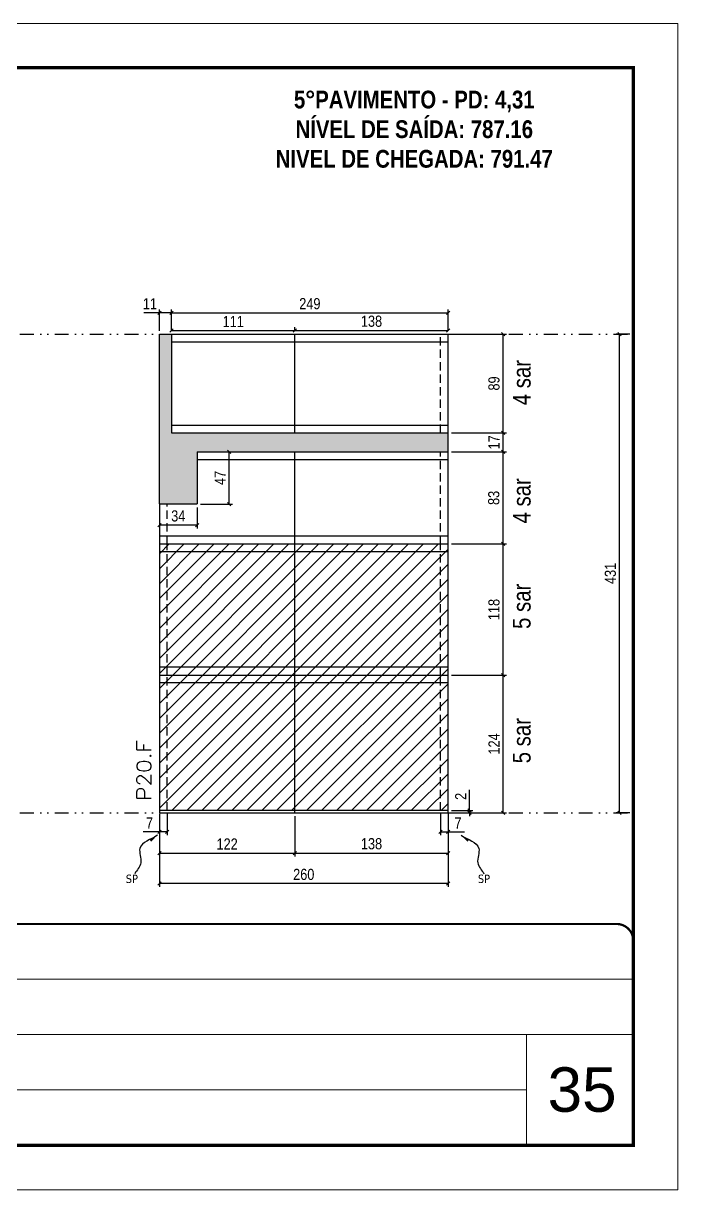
# Model space of a CAD drawing. Extents: x 14400 to 27878, y -21631 to 6985.
# Drawn here: x 18479 to 19068, y -3254 to -2204 of the extents above; entities that cross this region are included whole.
import ezdxf

# ---------------------------------------------------------------- set-up
doc = ezdxf.new("R2010")
doc.units = 0
for name, pattern in [('CONTINUO', [0]), ('DASHED', [0.75, 0.5, -0.25]), ('DIVIDE2', [0.625, 0.25, -0.125, 0, -0.125, 0, -0.125]), ('HIDDEN', [0.375, 0.25, -0.125])]:
    doc.linetypes.add(name, pattern=pattern)
for name, color, linetype, lineweight in [('CARIMBO', 255, 'Continuous', 9), ('Folhas', 255, 'Continuous', 9), ('Hachura', 251, 'Continuous', 9), ('SARRAFO DE PRESSAO', 251, 'DASHED', 9), ('Texto Seção', 7, 'Continuous', 15)]:
    doc.layers.add(name, color=color, linetype=linetype, lineweight=lineweight)
for name, color, linetype in [('COTA', 241, 'Continuous'), ('NOMENCLATURA', 7, 'Continuous'), ('Nível', 160, 'Continuous'), ('Painéis', 200, 'Continuous'), ('SARR_2.2x7', 40, 'Continuous'), ('Sarrafo de Pressão', 42, 'HIDDEN'), ('texto', 7, 'Continuous')]:
    doc.layers.add(name, color=color, linetype=linetype)
doc.styles.add('ARIAL', font='arial.ttf')
doc.styles.add('ARIAL_NARROW', font='ARIALN.TTF', dxfattribs={"height": 0.2})
doc.styles.add('COTA TECNICA', font='techl___.ttf', dxfattribs={"height": 10})
doc.styles.add('COTA TECNICA-50', font='techl___.ttf', dxfattribs={"height": 10})
doc.styles.add('REGUA-120', font='ROMANS.shx', dxfattribs={"height": 15})
doc.styles.add('ROMANC', font='techb___.ttf', dxfattribs={"height": 2.5})
doc.styles.get("Standard").update_dxf_attribs({"font": 'arial.ttf'})
doc.dimstyles.new('COTA PAINEL-50', dxfattribs={"dimtxt": 10, "dimasz": 3, "dimexe": 3, "dimexo": 3, "dimgap": 3, "dimtad": 1, "dimdec": 1, "dimzin": 12, "dimdsep": 46, "dimtxsty": 'COTA TECNICA-50', "dimblk1": 'OBLIQUE', "dimblk2": 'OBLIQUE', "dimsah": 1, "dimcen": 0.9, "dimclrd": 4, "dimclre": 4, "dimclrt": 240, "dimadec": 1, "dimazin": 3, "dimtfac": 1, "dimtdec": 1, "dimtmove": 0, "dimatfit": 3, "dimfxl": 1, "dimtolj": 1, "dimtzin": 12, "dimarcsym": 0})
doc.dimstyles.new('PAINEL', dxfattribs={"dimtxt": 10, "dimasz": 3, "dimexe": 3, "dimexo": 3, "dimgap": 3, "dimtad": 1, "dimdec": 1, "dimzin": 12, "dimdsep": 46, "dimtxsty": 'COTA TECNICA', "dimblk1": 'OBLIQUE', "dimblk2": 'OBLIQUE', "dimsah": 1, "dimcen": 0.9, "dimclrd": 4, "dimclre": 4, "dimclrt": 240, "dimadec": 1, "dimazin": 3, "dimtfac": 1, "dimtdec": 1, "dimtmove": 0, "dimatfit": 3, "dimfxl": 1, "dimtolj": 1, "dimtzin": 12, "dimarcsym": 0})
doc.dimstyles.get("Standard").update_dxf_attribs({"dimtxt": 0.18, "dimasz": 0.18, "dimexe": 0.18, "dimexo": 0.0625, "dimgap": 0.09, "dimtad": 0, "dimtih": 1, "dimtoh": 1, "dimdec": 4, "dimzin": 0, "dimdsep": 46, "dimtxsty": 'Standard', "dimcen": 0.09, "dimadec": 0, "dimazin": 0, "dimtfac": 1, "dimtdec": 4, "dimtofl": 0, "dimtmove": 0, "dimatfit": 3, "dimfxl": 1, "dimtolj": 1, "dimtzin": 0, "dimarcsym": 0})

# ---------------------------------------------------------------- blocks, each defined once
blk = doc.blocks.new('9999999999')
at = {"color": 30, "linetype": 'CONTINUO'}
for p, q in [((98564.6, 34379.6), (99584, 34379.6)), ((98564.6, 34329.8), (99488, 34329.8)), ((99584, 34329.8), (99488, 34329.8)), ((99488, 34329.8), (99488, 34230.2)), ((98564.6, 34280), (99488, 34280))]:
    blk.add_line(p, q, dxfattribs=at)
at = {"color": 30, "linetype": 'CONTINUO', "const_width": 2}
blk.add_lwpolyline([(99584, 34230.2), (99584, 34414.4, 0.414214), (99569, 34429.4), (98229, 34429.4, 0.414214), (98214, 34414.4), (98214, 34245.2, 0.414214), (98229, 34230.2), (99584, 34230.2)], format="xyb", dxfattribs=at)
at = {"layer": 'Folhas'}
blk.add_lwpolyline([(98139, 34190.2), (99624, 34190.2), (99624, 35240.2), (98139, 35240.2)], close=True, dxfattribs=at)
at = {"layer": 'Folhas', "color": 30, "const_width": 3}
blk.add_lwpolyline([(98214, 34230.2), (99584, 34230.2), (99584, 35200.2), (98214, 35200.2)], close=True, dxfattribs=at)
blk = doc.blocks.new('_Oblique')
at = {"color": 0, "linetype": 'ByBlock', "lineweight": -2}
blk.add_line((-0.5, -0.5), (0.5, 0.5), dxfattribs=at)
blk = doc.blocks.new('*D1150')
at = {"layer": 'COTA', "color": 4, "lineweight": -2, "transparency": 16777216}
for p, q in [((18601.8, -2915.6), (18601.8, -2981.2)), ((18861.8, -2915.6), (18861.8, -2981.2)), ((18861.8, -2978.2), (18601.8, -2978.2))]:
    blk.add_line(p, q, dxfattribs=at)
at = {"layer": 'Defpoints', "color": 0, "transparency": 16777216}
for p in [(18601.8, -2912.6), (18861.8, -2912.6), (18601.8, -2978.2)]:
    blk.add_point(p, dxfattribs=at)
at = {"layer": 'COTA', "color": 4, "lineweight": -2, "transparency": 16777216, "xscale": 3, "yscale": 3, "zscale": 3, "rotation": 180}
blk.add_blockref('_Oblique', (18601.8, -2978.2), dxfattribs=at)
at = {"layer": 'COTA', "color": 4, "lineweight": -2, "transparency": 16777216, "xscale": 3, "yscale": 3, "zscale": 3}
blk.add_blockref('_Oblique', (18861.8, -2978.2), dxfattribs=at)
at = {"layer": 'COTA', "color": 240, "transparency": 16777216, "insert": (18731.8, -2970.1), "char_height": 10, "attachment_point": 5, "style": 'COTA TECNICA'}
blk.add_mtext('\\A1;260', dxfattribs=at)
blk = doc.blocks.new('*D1151')
at = {"layer": 'COTA', "color": 4, "lineweight": -2, "transparency": 16777216}
for p, q in [((18854.8, -2915.6), (18854.8, -2934.8)), ((18861.8, -2917.6), (18861.8, -2934.8)), ((18854.8, -2931.8), (18861.8, -2931.8)), ((18861.8, -2931.8), (18876.5, -2931.8))]:
    blk.add_line(p, q, dxfattribs=at)
at = {"layer": 'Defpoints', "color": 0, "transparency": 16777216}
for p in [(18854.8, -2912.6), (18861.8, -2914.6), (18861.8, -2931.8)]:
    blk.add_point(p, dxfattribs=at)
at = {"layer": 'COTA', "color": 4, "lineweight": -2, "transparency": 16777216, "xscale": 3, "yscale": 3, "zscale": 3, "rotation": 180}
blk.add_blockref('_Oblique', (18854.8, -2931.8), dxfattribs=at)
at = {"layer": 'COTA', "color": 4, "lineweight": -2, "transparency": 16777216, "xscale": 3, "yscale": 3, "zscale": 3}
blk.add_blockref('_Oblique', (18861.8, -2931.8), dxfattribs=at)
at = {"layer": 'COTA', "color": 240, "transparency": 16777216, "insert": (18870.7, -2923.8), "char_height": 10, "attachment_point": 5, "style": 'COTA TECNICA-50'}
blk.add_mtext('\\A1;7', dxfattribs=at)
blk = doc.blocks.new('*D1152')
at = {"layer": 'COTA', "color": 4, "lineweight": -2, "transparency": 16777216}
for p, q in [((18601.8, -2917.6), (18601.8, -2934.8)), ((18608.8, -2915.6), (18608.8, -2934.8)), ((18601.8, -2931.8), (18587.1, -2931.8)), ((18608.8, -2931.8), (18601.8, -2931.8))]:
    blk.add_line(p, q, dxfattribs=at)
at = {"layer": 'Defpoints', "color": 0, "transparency": 16777216}
for p in [(18601.8, -2914.6), (18608.8, -2912.6), (18601.8, -2931.8)]:
    blk.add_point(p, dxfattribs=at)
at = {"layer": 'COTA', "color": 4, "lineweight": -2, "transparency": 16777216, "xscale": 3, "yscale": 3, "zscale": 3, "rotation": 180}
blk.add_blockref('_Oblique', (18601.8, -2931.8), dxfattribs=at)
at = {"layer": 'COTA', "color": 4, "lineweight": -2, "transparency": 16777216, "xscale": 3, "yscale": 3, "zscale": 3}
blk.add_blockref('_Oblique', (18608.8, -2931.8), dxfattribs=at)
at = {"layer": 'COTA', "color": 240, "transparency": 16777216, "insert": (18592.9, -2923.8), "char_height": 10, "attachment_point": 5, "style": 'COTA TECNICA-50'}
blk.add_mtext('\\A1;7', dxfattribs=at)
blk = doc.blocks.new('*D1153')
at = {"layer": 'COTA', "color": 4, "lineweight": -2, "transparency": 16777216}
for p, q in [((18881.1, -2912.6), (18881.1, -2893.8)), ((18864.8, -2912.6), (18884.1, -2912.6)), ((18864.8, -2914.6), (18884.1, -2914.6)), ((18881.1, -2914.6), (18881.1, -2912.6)), ((18881.1, -2914.6), (18881.1, -2917.6))]:
    blk.add_line(p, q, dxfattribs=at)
at = {"layer": 'Defpoints', "color": 0, "transparency": 16777216}
for p in [(18861.8, -2912.6), (18861.8, -2914.6), (18881.1, -2914.6)]:
    blk.add_point(p, dxfattribs=at)
at = {"layer": 'COTA', "color": 4, "lineweight": -2, "transparency": 16777216, "xscale": 3, "yscale": 3, "zscale": 3}
for p, rotation in [((18881.1, -2912.6), 270), ((18881.1, -2914.6), 90)]:
    blk.add_blockref('_Oblique', p, dxfattribs=dict(at, rotation=rotation))
at = {"layer": 'COTA', "color": 240, "transparency": 16777216, "insert": (18873.1, -2899.8), "char_height": 10, "attachment_point": 5, "rotation": 90, "style": 'COTA TECNICA-50'}
blk.add_mtext('\\A1;2', dxfattribs=at)
blk = doc.blocks.new('*D1162')
at = {"layer": 'COTA', "color": 4, "lineweight": -2, "transparency": 16777216}
for p, q in [((18723.8, -2917.6), (18723.8, -2953.8)), ((18861.8, -2917.6), (18861.8, -2953.8)), ((18723.8, -2950.8), (18861.8, -2950.8))]:
    blk.add_line(p, q, dxfattribs=at)
at = {"layer": 'Defpoints', "color": 0, "transparency": 16777216}
for p in [(18723.8, -2914.6), (18861.8, -2914.6), (18861.8, -2950.8)]:
    blk.add_point(p, dxfattribs=at)
at = {"layer": 'COTA', "color": 4, "lineweight": -2, "transparency": 16777216, "xscale": 3, "yscale": 3, "zscale": 3, "rotation": 180}
blk.add_blockref('_Oblique', (18723.8, -2950.8), dxfattribs=at)
at = {"layer": 'COTA', "color": 4, "lineweight": -2, "transparency": 16777216, "xscale": 3, "yscale": 3, "zscale": 3}
blk.add_blockref('_Oblique', (18861.8, -2950.8), dxfattribs=at)
at = {"layer": 'COTA', "color": 240, "transparency": 16777216, "insert": (18792.8, -2942.5), "char_height": 10, "attachment_point": 5, "style": 'COTA TECNICA'}
blk.add_mtext('\\A1;138', dxfattribs=at)
blk = doc.blocks.new('*D1163')
at = {"layer": 'COTA', "color": 4, "lineweight": -2, "transparency": 16777216}
for p, q in [((18601.8, -2917.6), (18601.8, -2953.8)), ((18723.8, -2917.6), (18723.8, -2953.8)), ((18601.8, -2950.8), (18723.8, -2950.8))]:
    blk.add_line(p, q, dxfattribs=at)
at = {"layer": 'Defpoints', "color": 0, "transparency": 16777216}
for p in [(18601.8, -2914.6), (18723.8, -2914.6), (18723.8, -2950.8)]:
    blk.add_point(p, dxfattribs=at)
at = {"layer": 'COTA', "color": 4, "lineweight": -2, "transparency": 16777216, "xscale": 3, "yscale": 3, "zscale": 3, "rotation": 180}
blk.add_blockref('_Oblique', (18601.8, -2950.8), dxfattribs=at)
at = {"layer": 'COTA', "color": 4, "lineweight": -2, "transparency": 16777216, "xscale": 3, "yscale": 3, "zscale": 3}
blk.add_blockref('_Oblique', (18723.8, -2950.8), dxfattribs=at)
at = {"layer": 'COTA', "color": 240, "transparency": 16777216, "insert": (18662.8, -2942.7), "char_height": 10, "attachment_point": 5, "style": 'COTA TECNICA'}
blk.add_mtext('\\A1;122', dxfattribs=at)
blk = doc.blocks.new('*D1161')
at = {"layer": 'COTA', "color": 4, "lineweight": -2, "transparency": 16777216}
for p, q in [((18864.8, -2790.6), (18914.2, -2790.6)), ((18911.2, -2914.6), (18911.2, -2790.6)), ((18864.8, -2914.6), (18914.2, -2914.6))]:
    blk.add_line(p, q, dxfattribs=at)
at = {"layer": 'Defpoints', "color": 0, "transparency": 16777216}
for p in [(18861.8, -2790.6), (18911.2, -2790.6), (18861.8, -2914.6)]:
    blk.add_point(p, dxfattribs=at)
at = {"layer": 'COTA', "color": 4, "lineweight": -2, "transparency": 16777216, "xscale": 3, "yscale": 3, "zscale": 3}
for p, rotation in [((18911.2, -2790.6), 90), ((18911.2, -2914.6), 270)]:
    blk.add_blockref('_Oblique', p, dxfattribs=dict(at, rotation=rotation))
at = {"layer": 'COTA', "color": 240, "transparency": 16777216, "insert": (18903.1, -2852.6), "char_height": 10, "attachment_point": 5, "rotation": 90, "style": 'COTA TECNICA'}
blk.add_mtext('\\A1;124', dxfattribs=at)
blk = doc.blocks.new('*D1583')
at = {"layer": 'COTA', "color": 4, "lineweight": -2, "transparency": 16777216}
for p, q in [((18864.8, -2672.6), (18914.2, -2672.6)), ((18911.2, -2790.6), (18911.2, -2672.6)), ((18864.8, -2790.6), (18914.2, -2790.6))]:
    blk.add_line(p, q, dxfattribs=at)
at = {"layer": 'Defpoints', "color": 0, "transparency": 16777216}
for p in [(18861.8, -2672.6), (18911.2, -2672.6), (18861.8, -2790.6)]:
    blk.add_point(p, dxfattribs=at)
at = {"layer": 'COTA', "color": 4, "lineweight": -2, "transparency": 16777216, "xscale": 3, "yscale": 3, "zscale": 3}
for p, rotation in [((18911.2, -2672.6), 90), ((18911.2, -2790.6), 270)]:
    blk.add_blockref('_Oblique', p, dxfattribs=dict(at, rotation=rotation))
at = {"layer": 'COTA', "color": 240, "transparency": 16777216, "insert": (18903.1, -2731.6), "char_height": 10, "attachment_point": 5, "rotation": 90, "style": 'COTA TECNICA'}
blk.add_mtext('\\A1;118', dxfattribs=at)
blk = doc.blocks.new('*D4024')
at = {"layer": 'COTA', "color": 4, "lineweight": -2, "transparency": 16777216}
for p, q in [((19025.5, -2483.6), (19013.1, -2483.6)), ((19016.1, -2914.6), (19016.1, -2483.6)), ((19025.5, -2914.6), (19013.1, -2914.6))]:
    blk.add_line(p, q, dxfattribs=at)
at = {"layer": 'Defpoints', "color": 0, "transparency": 16777216}
for p in [(19016.1, -2483.6), (19028.5, -2483.6), (19028.5, -2914.6)]:
    blk.add_point(p, dxfattribs=at)
at = {"layer": 'COTA', "color": 4, "lineweight": -2, "transparency": 16777216, "xscale": 3, "yscale": 3, "zscale": 3}
for p, rotation in [((19016.1, -2483.6), 90), ((19016.1, -2914.6), 270)]:
    blk.add_blockref('_Oblique', p, dxfattribs=dict(at, rotation=rotation))
at = {"layer": 'COTA', "color": 240, "transparency": 16777216, "insert": (19007.9, -2699.1), "char_height": 10, "attachment_point": 5, "rotation": 90, "style": 'COTA TECNICA'}
blk.add_mtext('\\A1;431', dxfattribs=at)
blk = doc.blocks.new('*D4041')
at = {"layer": 'COTA', "color": 4, "lineweight": -2, "transparency": 16777216}
for p, q in [((18864.8, -2589.6), (18914.2, -2589.6)), ((18911.2, -2672.6), (18911.2, -2589.6)), ((18864.8, -2672.6), (18914.2, -2672.6))]:
    blk.add_line(p, q, dxfattribs=at)
at = {"layer": 'Defpoints', "color": 0, "transparency": 16777216}
for p in [(18861.8, -2589.6), (18911.2, -2589.6), (18861.8, -2672.6)]:
    blk.add_point(p, dxfattribs=at)
at = {"layer": 'COTA', "color": 4, "lineweight": -2, "transparency": 16777216, "xscale": 3, "yscale": 3, "zscale": 3}
for p, rotation in [((18911.2, -2589.6), 90), ((18911.2, -2672.6), 270)]:
    blk.add_blockref('_Oblique', p, dxfattribs=dict(at, rotation=rotation))
at = {"layer": 'COTA', "color": 240, "transparency": 16777216, "insert": (18902.9, -2631.1), "char_height": 10, "attachment_point": 5, "rotation": 90, "style": 'COTA TECNICA'}
blk.add_mtext('\\A1;83', dxfattribs=at)
blk = doc.blocks.new('*D4042')
at = {"layer": 'COTA', "color": 4, "lineweight": -2, "transparency": 16777216}
for p, q in [((18864.8, -2572.6), (18914.2, -2572.6)), ((18911.2, -2589.6), (18911.2, -2572.6)), ((18864.8, -2589.6), (18914.2, -2589.6))]:
    blk.add_line(p, q, dxfattribs=at)
at = {"layer": 'Defpoints', "color": 0, "transparency": 16777216}
for p in [(18861.8, -2572.6), (18911.2, -2572.6), (18861.8, -2589.6)]:
    blk.add_point(p, dxfattribs=at)
at = {"layer": 'COTA', "color": 4, "lineweight": -2, "transparency": 16777216, "xscale": 3, "yscale": 3, "zscale": 3}
for p, rotation in [((18911.2, -2572.6), 90), ((18911.2, -2589.6), 270)]:
    blk.add_blockref('_Oblique', p, dxfattribs=dict(at, rotation=rotation))
at = {"layer": 'COTA', "color": 240, "transparency": 16777216, "insert": (18903.1, -2581.1), "char_height": 10, "attachment_point": 5, "rotation": 90, "style": 'COTA TECNICA'}
blk.add_mtext('\\A1;17', dxfattribs=at)
blk = doc.blocks.new('*D4043')
at = {"layer": 'COTA', "color": 4, "lineweight": -2, "transparency": 16777216}
for p, q in [((18864.8, -2483.6), (18914.2, -2483.6)), ((18911.2, -2572.6), (18911.2, -2483.6)), ((18864.8, -2572.6), (18914.2, -2572.6))]:
    blk.add_line(p, q, dxfattribs=at)
at = {"layer": 'Defpoints', "color": 0, "transparency": 16777216}
for p in [(18861.8, -2483.6), (18911.2, -2483.6), (18861.8, -2572.6)]:
    blk.add_point(p, dxfattribs=at)
at = {"layer": 'COTA', "color": 4, "lineweight": -2, "transparency": 16777216, "xscale": 3, "yscale": 3, "zscale": 3}
for p, rotation in [((18911.2, -2483.6), 90), ((18911.2, -2572.6), 270)]:
    blk.add_blockref('_Oblique', p, dxfattribs=dict(at, rotation=rotation))
at = {"layer": 'COTA', "color": 240, "transparency": 16777216, "insert": (18903.1, -2528.1), "char_height": 10, "attachment_point": 5, "rotation": 90, "style": 'COTA TECNICA'}
blk.add_mtext('\\A1;89', dxfattribs=at)
blk = doc.blocks.new('*D4044')
at = {"layer": 'COTA', "color": 4, "lineweight": -2, "transparency": 16777216}
for p, q in [((18601.8, -2464.4), (18587.7, -2464.4)), ((18601.8, -2480.6), (18601.8, -2461.4)), ((18612.8, -2464.4), (18601.8, -2464.4)), ((18612.8, -2480.6), (18612.8, -2461.4))]:
    blk.add_line(p, q, dxfattribs=at)
at = {"layer": 'Defpoints', "color": 0, "transparency": 16777216}
for p in [(18601.8, -2464.4), (18601.8, -2483.6), (18612.8, -2483.6)]:
    blk.add_point(p, dxfattribs=at)
at = {"layer": 'COTA', "color": 4, "lineweight": -2, "transparency": 16777216, "xscale": 3, "yscale": 3, "zscale": 3, "rotation": 180}
blk.add_blockref('_Oblique', (18601.8, -2464.4), dxfattribs=at)
at = {"layer": 'COTA', "color": 4, "lineweight": -2, "transparency": 16777216, "xscale": 3, "yscale": 3, "zscale": 3}
blk.add_blockref('_Oblique', (18612.8, -2464.4), dxfattribs=at)
at = {"layer": 'COTA', "color": 240, "transparency": 16777216, "insert": (18593.3, -2456.3), "char_height": 10, "attachment_point": 5, "style": 'COTA TECNICA'}
blk.add_mtext('\\A1;11', dxfattribs=at)
blk = doc.blocks.new('*D4045')
at = {"layer": 'COTA', "color": 4, "lineweight": -2, "transparency": 16777216}
for p, q in [((18612.8, -2480.6), (18612.8, -2461.4)), ((18612.8, -2464.4), (18861.8, -2464.4)), ((18861.8, -2480.6), (18861.8, -2461.4))]:
    blk.add_line(p, q, dxfattribs=at)
at = {"layer": 'Defpoints', "color": 0, "transparency": 16777216}
for p in [(18861.8, -2464.4), (18612.8, -2483.6), (18861.8, -2483.6)]:
    blk.add_point(p, dxfattribs=at)
at = {"layer": 'COTA', "color": 4, "lineweight": -2, "transparency": 16777216, "xscale": 3, "yscale": 3, "zscale": 3, "rotation": 180}
blk.add_blockref('_Oblique', (18612.8, -2464.4), dxfattribs=at)
at = {"layer": 'COTA', "color": 4, "lineweight": -2, "transparency": 16777216, "xscale": 3, "yscale": 3, "zscale": 3}
blk.add_blockref('_Oblique', (18861.8, -2464.4), dxfattribs=at)
at = {"layer": 'COTA', "color": 240, "transparency": 16777216, "insert": (18737.3, -2456.3), "char_height": 10, "attachment_point": 5, "style": 'COTA TECNICA'}
blk.add_mtext('\\A1;249', dxfattribs=at)
blk = doc.blocks.new('*D4046')
at = {"layer": 'COTA', "color": 4, "lineweight": -2, "transparency": 16777216}
for p, q in [((18612.8, -2480.6), (18612.8, -2477.4)), ((18723.8, -2480.6), (18723.8, -2477.4)), ((18612.8, -2480.4), (18723.8, -2480.4))]:
    blk.add_line(p, q, dxfattribs=at)
at = {"layer": 'Defpoints', "color": 0, "transparency": 16777216}
for p in [(18612.8, -2483.6), (18723.8, -2480.4), (18723.8, -2483.6)]:
    blk.add_point(p, dxfattribs=at)
at = {"layer": 'COTA', "color": 4, "lineweight": -2, "transparency": 16777216, "xscale": 3, "yscale": 3, "zscale": 3, "rotation": 180}
blk.add_blockref('_Oblique', (18612.8, -2480.4), dxfattribs=at)
at = {"layer": 'COTA', "color": 4, "lineweight": -2, "transparency": 16777216, "xscale": 3, "yscale": 3, "zscale": 3}
blk.add_blockref('_Oblique', (18723.8, -2480.4), dxfattribs=at)
at = {"layer": 'COTA', "color": 240, "transparency": 16777216, "insert": (18668.3, -2472.3), "char_height": 10, "attachment_point": 5, "style": 'COTA TECNICA'}
blk.add_mtext('\\A1;111', dxfattribs=at)
blk = doc.blocks.new('*D4047')
at = {"layer": 'COTA', "color": 4, "lineweight": -2, "transparency": 16777216}
for p, q in [((18723.8, -2480.6), (18723.8, -2477.4)), ((18861.8, -2480.6), (18861.8, -2477.4)), ((18723.8, -2480.4), (18861.8, -2480.4))]:
    blk.add_line(p, q, dxfattribs=at)
at = {"layer": 'Defpoints', "color": 0, "transparency": 16777216}
for p in [(18723.8, -2483.6), (18861.8, -2480.4), (18861.8, -2483.6)]:
    blk.add_point(p, dxfattribs=at)
at = {"layer": 'COTA', "color": 4, "lineweight": -2, "transparency": 16777216, "xscale": 3, "yscale": 3, "zscale": 3, "rotation": 180}
blk.add_blockref('_Oblique', (18723.8, -2480.4), dxfattribs=at)
at = {"layer": 'COTA', "color": 4, "lineweight": -2, "transparency": 16777216, "xscale": 3, "yscale": 3, "zscale": 3}
blk.add_blockref('_Oblique', (18861.8, -2480.4), dxfattribs=at)
at = {"layer": 'COTA', "color": 240, "transparency": 16777216, "insert": (18792.8, -2472.1), "char_height": 10, "attachment_point": 5, "style": 'COTA TECNICA'}
blk.add_mtext('\\A1;138', dxfattribs=at)
blk = doc.blocks.new('*D4048')
at = {"layer": 'COTA', "color": 4, "lineweight": -2, "transparency": 16777216}
for p, q in [((18638.8, -2589.6), (18667.6, -2589.6)), ((18664.6, -2636.6), (18664.6, -2589.6)), ((18638.8, -2636.6), (18667.6, -2636.6))]:
    blk.add_line(p, q, dxfattribs=at)
at = {"layer": 'Defpoints', "color": 0, "transparency": 16777216}
for p in [(18635.8, -2589.6), (18664.6, -2589.6), (18635.8, -2636.6)]:
    blk.add_point(p, dxfattribs=at)
at = {"layer": 'COTA', "color": 4, "lineweight": -2, "transparency": 16777216, "xscale": 3, "yscale": 3, "zscale": 3}
for p, rotation in [((18664.6, -2589.6), 90), ((18664.6, -2636.6), 270)]:
    blk.add_blockref('_Oblique', p, dxfattribs=dict(at, rotation=rotation))
at = {"layer": 'COTA', "color": 240, "transparency": 16777216, "insert": (18656.5, -2613.1), "char_height": 10, "attachment_point": 5, "rotation": 90, "style": 'COTA TECNICA'}
blk.add_mtext('\\A1;47', dxfattribs=at)
blk = doc.blocks.new('*D4049')
at = {"layer": 'COTA', "color": 4, "lineweight": -2, "transparency": 16777216}
for p, q in [((18601.8, -2639.6), (18601.8, -2658.6)), ((18635.8, -2639.6), (18635.8, -2658.6)), ((18635.8, -2655.6), (18601.8, -2655.6))]:
    blk.add_line(p, q, dxfattribs=at)
at = {"layer": 'Defpoints', "color": 0, "transparency": 16777216}
for p in [(18601.8, -2636.6), (18635.8, -2636.6), (18601.8, -2655.6)]:
    blk.add_point(p, dxfattribs=at)
at = {"layer": 'COTA', "color": 4, "lineweight": -2, "transparency": 16777216, "xscale": 3, "yscale": 3, "zscale": 3, "rotation": 180}
blk.add_blockref('_Oblique', (18601.8, -2655.6), dxfattribs=at)
at = {"layer": 'COTA', "color": 4, "lineweight": -2, "transparency": 16777216, "xscale": 3, "yscale": 3, "zscale": 3}
blk.add_blockref('_Oblique', (18635.8, -2655.6), dxfattribs=at)
at = {"layer": 'COTA', "color": 240, "transparency": 16777216, "insert": (18618.8, -2647.4), "char_height": 10, "attachment_point": 5, "style": 'COTA TECNICA'}
blk.add_mtext('\\A1;34', dxfattribs=at)

msp = doc.modelspace()

# ---------------------------------------------------------------- hatches: boundary and pattern name
at = {"layer": 'COTA'}
h = msp.add_hatch(dxfattribs=at)
h.set_pattern_fill('AR-CONC', color=256, scale=0.03)
h.paths.add_polyline_path([(18635.8, -2589.59), (18861.8, -2589.59), (18861.8, -2572.59), (18612.8, -2572.59), (18612.8, -2483.59), (18601.8, -2483.59), (18601.8, -2636.59), (18635.8, -2636.59)])
at = {"layer": 'Hachura', "linetype": 'ByBlock'}
h = msp.add_hatch(dxfattribs=at)
h.set_pattern_fill('ANSI31', color=256, scale=3)
h.paths.add_polyline_path([(17785.91, -2636.59), (17766.91, -2636.59), (17766.91, -2798.59), (17785.91, -2798.59)])
h.paths.add_polyline_path([(17785.91, -2798.59), (17766.91, -2798.59), (17766.91, -2912.59), (17785.91, -2912.59)])
h.paths.add_polyline_path([(17984.47, -2636.59), (17960.47, -2636.59), (17960.47, -2798.61), (17984.47, -2798.61)])
h.paths.add_polyline_path([(17984.47, -2798.61), (17960.47, -2798.61), (17960.47, -2912.59), (17984.47, -2912.59)])
h.paths.add_polyline_path([(18389.98, -2790.59), (18159.98, -2790.59), (18159.98, -2912.59), (18389.98, -2912.59)])
h.paths.add_polyline_path([(18389.98, -2672.59), (18159.98, -2672.59), (18159.98, -2790.59), (18389.98, -2790.59)])
h.paths.add_polyline_path([(18355.98, -2483.59), (18159.98, -2483.59), (18159.98, -2583.59), (18355.98, -2583.59)])
h.paths.add_polyline_path([(18861.8, -2672.59), (18723.8, -2672.59), (18723.8, -2790.59), (18861.8, -2790.59)])
h.paths.add_polyline_path([(18723.8, -2672.59), (18601.8, -2672.59), (18601.8, -2790.59), (18723.8, -2790.59)])
h.paths.add_polyline_path([(18723.8, -2790.59), (18601.8, -2790.59), (18601.8, -2912.59), (18723.8, -2912.59)])
h.paths.add_polyline_path([(18861.8, -2790.59), (18723.8, -2790.59), (18723.8, -2912.59), (18861.8, -2912.59)])

# ---------------------------------------------------------------- linework, layer by layer
at = {"layer": 'COTA'}
for p, q in [((18601.8, -2636.59), (18601.8, -2483.59)), ((18601.8, -2483.59), (18612.8, -2483.59)), ((18861.8, -2589.59), (18861.8, -2572.59))]:
    msp.add_line(p, q, dxfattribs=at)
at = {"layer": 'Nível', "color": 4, "linetype": 'DIVIDE2', "ltscale": 50}
for p, q in [((17658.47, -2483.59), (19028.47, -2483.59)), ((17658.47, -2914.59), (19028.47, -2914.59))]:
    msp.add_line(p, q, dxfattribs=at)
at = {"layer": 'Painéis'}
for p, q in [((18612.8, -2483.59), (18612.8, -2572.59)), ((18612.8, -2483.59), (18861.8, -2483.59)), ((18723.8, -2572.59), (18723.8, -2483.59)), ((18861.8, -2572.59), (18861.8, -2483.59)), ((18612.8, -2572.59), (18861.8, -2572.59)), ((18635.8, -2589.59), (18861.8, -2589.59)), ((18635.8, -2589.59), (18635.8, -2636.59)), ((18723.8, -2914.59), (18723.8, -2589.59)), ((18861.8, -2912.59), (18861.8, -2589.59)), ((18601.8, -2636.59), (18635.8, -2636.59)), ((18601.8, -2636.59), (18601.8, -2912.59)), ((18601.8, -2672.59), (18861.8, -2672.59)), ((18601.8, -2790.59), (18861.8, -2790.59))]:
    msp.add_line(p, q, dxfattribs=at)
msp.add_lwpolyline([(18861.8, -2912.59), (18601.8, -2912.59), (18601.8, -2914.59), (18861.8, -2914.59)], close=True, dxfattribs=at)
at = {"layer": 'SARR_2.2x7'}
for p, q in [((18612.8, -2490.59), (18861.8, -2490.59)), ((18612.8, -2565.59), (18861.8, -2565.59)), ((18635.8, -2596.59), (18861.8, -2596.59)), ((18861.8, -2665.59), (18601.8, -2665.59)), ((18861.8, -2679.59), (18601.8, -2679.59)), ((18861.8, -2783.59), (18601.8, -2783.59)), ((18861.8, -2797.59), (18601.8, -2797.59))]:
    msp.add_line(p, q, dxfattribs=at)
at = {"layer": 'Sarrafo de Pressão', "ltscale": 30}
for p, q in [((18854.8, -2572.59), (18854.8, -2483.59)), ((18854.8, -2672.59), (18854.8, -2589.59)), ((18608.8, -2672.59), (18608.8, -2636.59)), ((18608.8, -2790.59), (18608.8, -2672.59)), ((18854.8, -2790.59), (18854.8, -2672.59)), ((18608.8, -2912.59), (18608.8, -2790.59)), ((18854.8, -2912.59), (18854.8, -2790.59))]:
    msp.add_line(p, q, dxfattribs=at)

# ---------------------------------------------------------------- block references
at = {"layer": 'SARRAFO DE PRESSAO', "color": 6, "linetype": 'ByBlock'}
msp.add_blockref('9999999999', (-80555.51, -37444.08), dxfattribs=at)

# ---------------------------------------------------------------- texts
at = {"layer": 'CARIMBO', "style": 'ARIAL'}
msp.add_text('35', height=40, dxfattribs=at).set_placement((18951.33, -3183.73))
at = {"layer": 'NOMENCLATURA', "style": 'ARIAL_NARROW'}
for s, p in [('4 sar', (18936.05, -2547.7)), ('4 sar', (18936.05, -2654.14)), ('5 sar', (18936.05, -2749.07)), ('5 sar', (18936.05, -2870.07))]:
    msp.add_text(s, height=16, rotation=90, dxfattribs=at).set_placement(p)
at = {"layer": 'NOMENCLATURA', "color": 2, "insert": (18831.31, -2237.81), "char_height": 16, "attachment_point": 2, "style": 'ROMANC'}
msp.add_mtext_dynamic_manual_height_columns('\\P5°PAVIMENTO - PD: 4,31\\PNÍVEL DE SAÍDA: 787.16\\PNIVEL DE CHEGADA: 791.47', width=432.3511, gutter_width=1, heights=[0], dxfattribs=at)
at = {"layer": 'texto', "color": 0, "char_height": 7.5, "attachment_point": 5}
for insert in [(18577.03, -2974.08), (18894.05, -2974.08)]:
    msp.add_mtext('{\\fTahoma|b0|i0|c0|p34;\\C4;SP}', dxfattribs=dict(at, insert=insert))
at = {"layer": 'Texto Seção', "style": 'REGUA-120', "width": 1.1}
msp.add_text('P20.F', height=13, rotation=90, dxfattribs=at).set_placement((18594.55, -2903.83))

# ---------------------------------------------------------------- dimensions: what is measured, and where the dimension line sits
at = {"layer": 'COTA'}
for base, p1, p2, dimstyle, picture, middle in [((18601.8, -2464.37), (18612.8, -2483.59), (18601.8, -2483.59), 'PAINEL', '*D4044', (18593.26, -2456.32)), ((18861.8, -2464.37), (18612.8, -2483.59), (18861.8, -2483.59), 'PAINEL', '*D4045', (18737.3, -2456.27)), ((18723.8, -2480.37), (18612.8, -2483.59), (18723.8, -2483.59), 'PAINEL', '*D4046', (18668.3, -2472.31)), ((18601.8, -2655.62), (18635.8, -2636.59), (18601.8, -2636.59), 'PAINEL', '*D4049', (18618.8, -2647.4)), ((18723.8, -2950.77), (18601.8, -2914.59), (18723.8, -2914.59), 'PAINEL', '*D1163', (18662.8, -2942.71)), ((18861.8, -2931.83), (18854.8, -2912.59), (18861.8, -2914.59), 'COTA PAINEL-50', '*D1151', (18870.67, -2923.76))]:
    dim = msp.add_linear_dim(base=base, p1=p1, p2=p2, dimstyle=dimstyle, dxfattribs=at)
    dim.commit()
    dim.dimension.update_dxf_attribs({"geometry": picture, "text_midpoint": middle})
for base, p1, p2, picture, middle in [((18861.8, -2480.37), (18723.8, -2483.59), (18861.8, -2483.59), '*D4047', (18792.8, -2472.13)), ((18861.8, -2950.77), (18723.8, -2914.59), (18861.8, -2914.59), '*D1162', (18792.8, -2942.53))]:
    dim = msp.add_linear_dim(base=base, p1=p1, p2=p2, dimstyle='PAINEL', override={"dimtmove": 1}, dxfattribs=at)
    dim.commit()
    dim.dimension.update_dxf_attribs({"geometry": picture, "text_midpoint": middle})
for base, p1, p2, angle, dimstyle, picture, middle in [((18911.17, -2483.59), (18861.8, -2572.59), (18861.8, -2483.59), 90, 'PAINEL', '*D4043', (18903.07, -2528.09)), ((19016.09, -2483.59), (19028.47, -2914.59), (19028.47, -2483.59), 90, 'PAINEL', '*D4024', (19007.87, -2699.09)), ((18911.17, -2572.59), (18861.8, -2589.59), (18861.8, -2572.59), 90, 'PAINEL', '*D4042', (18903.1, -2581.09)), ((18664.56, -2589.59), (18635.8, -2636.59), (18635.8, -2589.59), 90, 'PAINEL', '*D4048', (18656.49, -2613.09)), ((18911.17, -2589.59), (18861.8, -2672.59), (18861.8, -2589.59), 90, 'PAINEL', '*D4041', (18902.93, -2631.09)), ((18911.17, -2672.59), (18861.8, -2790.59), (18861.8, -2672.59), 90, 'PAINEL', '*D1583', (18903.08, -2731.59)), ((18911.17, -2790.59), (18861.8, -2914.59), (18861.8, -2790.59), 90, 'PAINEL', '*D1161', (18903.1, -2852.59)), ((18601.8, -2931.83), (18608.8, -2912.59), (18601.8, -2914.59), 180, 'COTA PAINEL-50', '*D1152', (18592.94, -2923.76))]:
    dim = msp.add_linear_dim(base=base, p1=p1, p2=p2, angle=angle, dimstyle=dimstyle, dxfattribs=at)
    dim.commit()
    dim.dimension.update_dxf_attribs({"geometry": picture, "text_midpoint": middle})
dim = msp.add_linear_dim(base=(18881.06, -2914.59), p1=(18861.8, -2912.59), p2=(18861.8, -2914.59), angle=90, dimstyle='COTA PAINEL-50', dxfattribs=at)
dim.commit()
dim.dimension.update_dxf_attribs({"geometry": '*D1153', "text_midpoint": (18881.06, -2899.84), "dimtype": 160})
dim = msp.add_linear_dim(base=(18601.8, -2978.21), p1=(18861.8, -2912.59), p2=(18601.8, -2912.59), angle=180, dimstyle='PAINEL', override={"dimarcsym": 2}, dxfattribs=at)
dim.commit()
dim.dimension.update_dxf_attribs({"geometry": '*D1150', "text_midpoint": (18731.8, -2970.11)})

# ---------------------------------------------------------------- leaders
at = {"layer": 'COTA', "path_type": 1}
for points in [[(18599.97, -2934.77), (18584.19, -2946.61), (18585.11, -2959.61), (18579.56, -2969.39)], [(18873.63, -2934.77), (18889.42, -2946.61), (18888.49, -2959.61), (18894.04, -2969.39)]]:
    msp.add_leader(points, dimstyle='Standard', override={"dimasz": 8}, dxfattribs=at)

doc.saveas('drawing.dxf')
